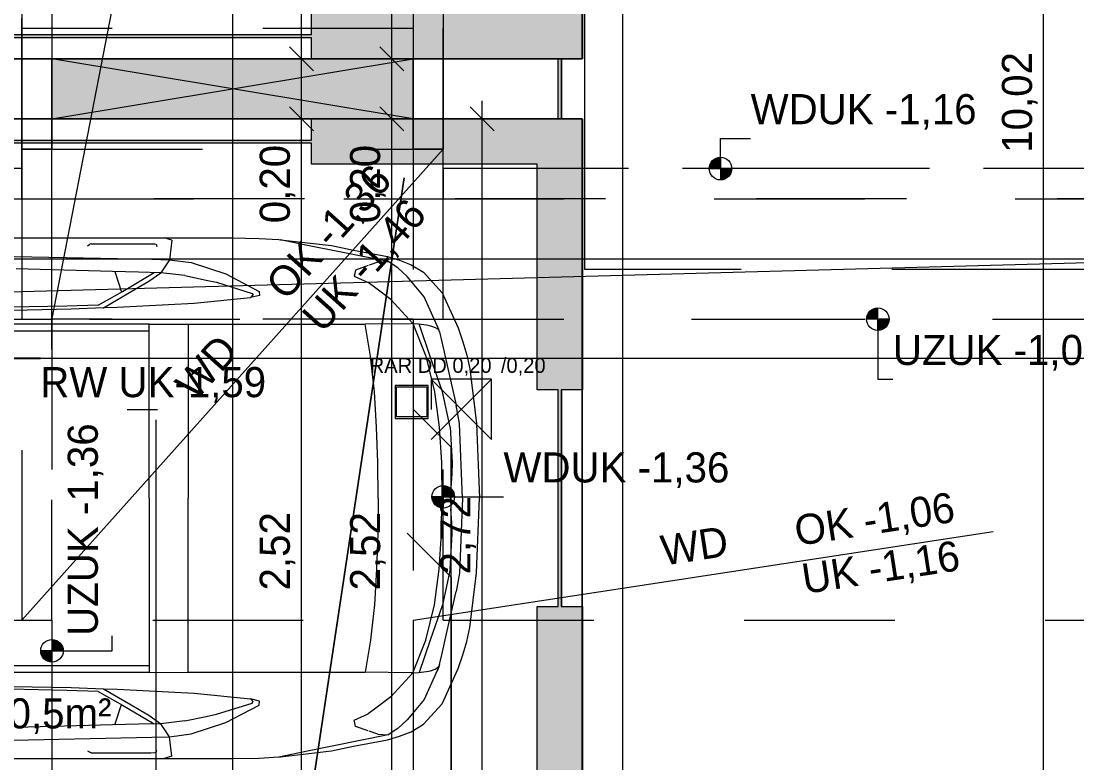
# Model space of a CAD drawing. Header units: metres. Extents: x -14 to 130, y -38 to 4.
# Drawn here: x 4.003 to 7.51, y -16.344 to -13.88 of the extents above; entities that cross this region are included whole.
import ezdxf

# ---------------------------------------------------------------- set-up
doc = ezdxf.new("R2010")
doc.units = ezdxf.units.M
doc.header["$MEASUREMENT"] = 0
for name, pattern in [('Baufluchtlinie', [0.013, 0.008, -0.005]), ('Kanal', [0.005, 0.003, -0.001, 0, -0.001]), ('Schnittlinie', [0.006, 0.003, -0.0015, 0, -0.0015]), ('Strichliert_1_-1', [2, 1, -1]), ('Strichlinie eng', [0.002, 0.0015, -0.0005]), ('Untersicht', [0.001, 0.0005, -0.0005])]:
    doc.linetypes.add(name, pattern=pattern)
for name, color, linetype in [('-1._KG PP_3_150 Stütze', 7, 'Continuous'), ('-1._KG PP_3_210 Decke', 7, 'Continuous'), ('-1._KG PP_3_220 Bodenaufbau', 7, 'Continuous'), ('-1._KG PP_3_250 Träger Unterzug', 7, 'Continuous'), ('-1._KG PP_3_270 Deckendurchbruchsymbol', 7, 'Continuous'), ('-1._KG PP_3_570 Beschriftung 3D', 7, 'Continuous'), ('-1._KG PP_3_810 Raum', 7, 'Continuous'), ('-1._KG PP_3_815 Raumbegrenzung', 7, 'Continuous'), ('-1._KG PP_3_851 Marker Schnitt', 7, 'Continuous'), ('-1._KG PP_3_870 Dokumentation allgemein', 7, 'Continuous'), ('-1._KG PP_3_950 Polierplan Bemaßung', 7, 'Continuous'), ('-1._KG PP_3_958 Detail Beschriftung', 7, 'Continuous'), ('-1._KG PP_3_Bemaßen_Sperrmaß 2D', 7, 'Continuous'), ('-1._KG PP_3_Gas_Gasleitung', 7, 'Continuous'), ('-1._KG PP_3_Kataster Grenzpunkte_Grenzpunkt (GP) Hausecke_Kennzeichen', 7, 'Continuous'), ('-1._KG PP_3_Kataster Grenzpunkte_Grenzpunkt (GP) Zeichen im Fels_Kennzeichen', 7, 'Continuous'), ('-1._KG PP_3_Kataster Grundstücke_Grundstück', 7, 'Continuous'), ('-1._KG PP_3_Neubau_840 Baulinien', 7, 'Continuous')]:
    doc.layers.add(name, color=color, linetype=linetype)
doc.styles.add('ERSTELLTER_STIL_5', font='')
doc.styles.get('ERSTELLTER_STIL_5').set_extended_font_data('Eurostile')
doc.linetypes.add('GAS', pattern='A,0,[1,415_260415_PP_VA_1_2 -1 KG1.Shx,S=0.186508,R=0,X=0,Y=0],-26.5,0', length=26.5)

msp = doc.modelspace()

# ---------------------------------------------------------------- hatches: boundary and pattern name
at = {"layer": '-1._KG PP_3_150 Stütze', "linetype": 'Continuous', "lineweight": 13, "true_color": 0x3f7f02}
msp.add_hatch(color=76, dxfattribs=at).paths.add_polyline_path([(4.105, -14.205), (5.305, -14.205), (5.305, -14.005), (4.105, -14.005)])
at = {"layer": '-1._KG PP_3_570 Beschriftung 3D', "linetype": 'Continuous', "lineweight": 0, "true_color": 0x191100}
h = msp.add_hatch(color=28, dxfattribs=at)
h.paths.add_polyline_path([(0.8669, -11.48), (0.8449, -11.48), (0.8449, -11.49), (0.8669, -11.49), (0.8669, -11.935), (1.0169, -11.935), (1.0169, -11.56), (1.7669, -11.56), (1.7669, -11.49), (4.9669, -11.49), (4.9669, -11.56), (5.7169, -11.56), (5.7169, -11.935), (5.7869, -11.935), (5.7869, -13.105), (5.7169, -13.105), (5.7169, -13.855), (4.9669, -13.855), (4.9669, -13.925), (1.7669, -13.925), (1.7669, -13.855), (1.0169, -13.855), (1.0169, -13.105), (0.8669, -13.105), (0.8669, -14.005), (1.7669, -14.005), (1.7669, -13.935), (4.9669, -13.935), (4.9669, -14.005), (5.7869, -14.005), (5.7869, -14.205), (4.9669, -14.205), (4.9669, -14.275), (1.7669, -14.275), (1.7669, -14.205), (0.8669, -14.205), (0.8669, -15.105), (1.0169, -15.105), (1.0169, -14.355), (1.7669, -14.355), (1.7669, -14.285), (4.9669, -14.285), (4.9669, -14.355), (5.7169, -14.355), (5.7169, -15.105), (5.7869, -15.105), (5.7869, -15.825), (5.7169, -15.825), (5.7169, -16.575), (4.9669, -16.575), (4.9669, -16.645), (1.7669, -16.645), (1.7669, -16.575), (1.0169, -16.575), (1.0169, -15.825), (0.8669, -15.825), (0.8669, -16.725), (1.7669, -16.725), (1.7669, -16.655), (4.9669, -16.655), (4.9669, -16.725), (5.7869, -16.725), (5.7869, -16.925), (4.9669, -16.925), (4.9669, -16.995), (1.7669, -16.995), (1.7669, -16.925), (0.8669, -16.925), (0.8669, -17.825), (1.0169, -17.825), (1.0169, -17.075), (1.7669, -17.075), (1.7669, -17.005), (4.9669, -17.005), (4.9669, -17.075), (5.7169, -17.075), (5.7169, -17.825), (5.7869, -17.825), (5.7869, -18.995), (5.7169, -18.995), (5.7169, -19.37), (4.9669, -19.37), (4.9669, -19.44), (1.7669, -19.44), (1.7669, -19.37), (1.0169, -19.37), (1.0169, -18.995), (0.8669, -18.995), (0.8669, -19.895), (1.0169, -19.895), (1.0169, -19.52), (1.7669, -19.52), (1.7669, -19.45), (4.9669, -19.45), (4.9669, -19.52), (5.7169, -19.52), (5.7169, -19.895), (5.7869, -19.895), (5.7869, -21.065), (5.7169, -21.065), (5.7169, -21.815), (4.9669, -21.815), (4.9669, -21.885), (1.7669, -21.885), (1.7669, -21.815), (1.0169, -21.815), (1.0169, -21.065), (0.8669, -21.065), (0.8669, -21.965), (1.7669, -21.965), (1.7669, -21.895), (4.9669, -21.895), (4.9669, -21.965), (5.7869, -21.965), (5.7869, -22.165), (4.9669, -22.165), (4.9669, -22.235), (1.7669, -22.235), (1.7669, -22.165), (0.8669, -22.165), (0.8669, -23.065), (1.0169, -23.065), (1.0169, -22.315), (1.7669, -22.315), (1.7669, -22.245), (4.9669, -22.245), (4.9669, -22.315), (5.7169, -22.315), (5.7169, -23.065), (5.7869, -23.065), (5.7869, -24.235), (5.7169, -24.235), (5.7169, -24.61), (4.9669, -24.61), (4.9669, -24.68), (1.7669, -24.68), (1.7669, -24.61), (1.0169, -24.61), (1.0169, -24.235), (0.8669, -24.235), (0.8669, -25.135), (1.0169, -25.135), (1.0169, -24.76), (1.7669, -24.76), (1.7669, -24.69), (4.9669, -24.69), (4.9669, -24.76), (5.7169, -24.76), (5.7169, -25.135), (5.7869, -25.135), (5.7869, -26.305), (5.7169, -26.305), (5.7169, -27.055), (4.9669, -27.055), (4.9669, -27.125), (1.7669, -27.125), (1.7669, -27.055), (1.0169, -27.055), (1.0169, -26.305), (0.8669, -26.305), (0.8669, -27.205), (1.7669, -27.205), (1.7669, -27.135), (4.9669, -27.135), (4.9669, -27.205), (5.8569, -27.205), (5.8569, -27.2189), (4.976, -27.345), (4.9859, -27.4143), (1.8181, -27.8674), (1.8082, -27.7981), (0.9173, -27.9256), (1.0447, -28.8165), (1.1932, -28.7953), (1.087, -28.0528), (1.8294, -27.9466), (1.8195, -27.8773), (4.9873, -27.4242), (4.9972, -27.4935), (5.7396, -27.3872), (5.8458, -28.1297), (5.9151, -28.1198), (6.0171, -28.8325), (5.9478, -28.8424), (6.054, -29.5849), (5.3116, -29.6911), (5.3215, -29.7604), (2.1537, -30.2135), (2.1438, -30.1442), (1.4014, -30.2504), (1.2952, -29.508), (1.1467, -29.5292), (1.2741, -30.4202), (0.9173, -30.4715), (1.0447, -31.3624), (1.1932, -31.3412), (1.087, -30.5987), (1.8294, -30.4925), (1.8195, -30.4232), (4.9873, -29.9701), (4.9972, -30.0394), (5.7396, -29.9332), (5.8458, -30.6756), (5.9151, -30.6657), (6.0171, -31.3784), (5.9478, -31.3883), (6.054, -32.1308), (5.3116, -32.237), (5.3215, -32.3063), (2.1537, -32.7594), (2.1438, -32.6901), (1.4014, -32.7963), (1.2952, -32.0539), (1.1467, -32.0751), (1.2741, -32.9661), (2.1651, -32.8386), (2.1551, -32.7693), (5.3229, -32.3162), (5.3328, -32.3855), (13.0079, -31.2875), (13.0178, -31.3553), (13.9084, -31.2254), (13.8997, -31.166), (17.0675, -30.7129), (17.0749, -30.7638), (17.9655, -30.634), (17.8356, -29.7434), (17.7645, -29.7538), (17.6625, -29.0411), (17.7318, -29.031), (17.602, -28.1404), (16.7114, -28.2702), (16.7227, -28.3479), (13.555, -28.8011), (13.5557, -28.806), (13.5448, -28.7318), (12.6543, -28.8616), (12.7841, -29.7522), (12.8533, -29.7421), (12.9553, -30.4549), (12.8879, -30.4647), (13.0065, -31.2777), (6.2223, -32.2481), (6.0963, -31.3671), (6.027, -31.377), (5.925, -30.6643), (5.9943, -30.6544), (5.8668, -29.7632), (6.2237, -29.7121), (6.0963, -28.8212), (6.027, -28.8311), (5.925, -28.1184), (5.9943, -28.1084), (5.8669, -27.2175), (5.8669, -26.305), (5.7969, -26.305), (5.7969, -25.135), (5.8669, -25.135), (5.8669, -24.235), (5.7969, -24.235), (5.7969, -23.065), (5.8669, -23.065), (5.8669, -22.165), (5.7969, -22.165), (5.7969, -21.965), (5.8669, -21.965), (5.8669, -21.065), (5.7969, -21.065), (5.7969, -19.895), (5.8669, -19.895), (5.8669, -18.995), (5.7969, -18.995), (5.7969, -17.825), (5.8669, -17.825), (5.8669, -16.925), (5.7969, -16.925), (5.7969, -16.725), (5.8669, -16.725), (5.8669, -15.825), (5.7969, -15.825), (5.7969, -15.105), (5.8669, -15.105), (5.8669, -14.205), (5.7969, -14.205), (5.7969, -14.005), (5.8669, -14.005), (5.8669, -13.105), (5.7969, -13.105), (5.7969, -11.935), (5.8669, -11.935), (5.8669, -11.035), (5.7969, -11.035), (5.7969, -9.865), (5.8669, -9.865), (5.8669, -8.965), (4.9669, -8.965), (4.9669, -9.035), (1.7669, -9.035), (1.7669, -8.965), (0.8669, -8.965), (0.8669, -9.865), (1.0169, -9.865), (1.0169, -9.115), (1.7669, -9.115), (1.7669, -9.045), (4.9669, -9.045), (4.9669, -9.115), (5.7169, -9.115), (5.7169, -9.865), (5.7869, -9.865), (5.7869, -11.035), (5.7169, -11.035), (5.7169, -11.41), (4.9669, -11.41), (4.9669, -11.48), (1.7669, -11.48), (1.7669, -11.41), (1.0169, -11.41), (1.0169, -11.035), (0.8669, -11.035)])
h.paths.add_polyline_path([(12.9325, -29.7306), (12.8243, -28.9884), (13.5665, -28.8802), (13.5564, -28.811), (16.7241, -28.3578), (16.7228, -28.3486), (16.733, -28.4186), (17.4752, -28.3104), (17.5834, -29.0526), (17.6526, -29.0425), (17.7546, -29.7552), (17.6872, -29.7651), (17.7954, -30.5072), (17.0532, -30.6154), (17.066, -30.703), (13.8983, -31.1561), (13.8867, -31.077), (13.1446, -31.1852), (13.0364, -30.443), (12.9652, -30.4534), (12.8632, -29.7407)], flags=0)
at = {"layer": '-1._KG PP_3_Kataster Grenzpunkte_Grenzpunkt (GP) Hausecke_Kennzeichen', "linetype": 'Continuous', "lineweight": 13, "true_color": 0xff6400}
for points in [[(6.3262, -14.37), (6.3262, -14.3325), (6.3119, -14.3354), (6.2997, -14.3435), (6.2916, -14.3556), (6.2887, -14.37)], [(6.3262, -14.37), (6.3262, -14.4075), (6.3406, -14.4046), (6.3528, -14.3965), (6.3609, -14.3844), (6.3637, -14.37)], [(5.405, -15.4602), (5.4425, -15.4602), (5.4397, -15.4459), (5.4315, -15.4337), (5.4194, -15.4256), (5.405, -15.4227)], [(5.405, -15.4602), (5.3675, -15.4602), (5.3704, -15.4746), (5.3785, -15.4868), (5.3907, -15.4949), (5.405, -15.4977)]]:
    msp.add_hatch(color=30, dxfattribs=at).paths.add_polyline_path(points)
at = {"layer": '-1._KG PP_3_Kataster Grenzpunkte_Grenzpunkt (GP) Hausecke_Kennzeichen', "linetype": 'Continuous', "lineweight": 0, "true_color": 0x000000}
for points in [[(6.8487, -14.87), (6.8487, -14.8325), (6.8343, -14.8354), (6.8221, -14.8435), (6.814, -14.8556), (6.8112, -14.87)], [(6.8487, -14.87), (6.8487, -14.9075), (6.863, -14.9046), (6.8752, -14.8965), (6.8833, -14.8844), (6.8862, -14.87)], [(4.105, -15.9722), (4.1425, -15.9722), (4.1397, -15.9578), (4.1315, -15.9457), (4.1194, -15.9376), (4.105, -15.9347)], [(4.105, -15.9722), (4.0675, -15.9722), (4.0704, -15.9866), (4.0785, -15.9987), (4.0907, -16.0068), (4.105, -16.0097)]]:
    msp.add_hatch(color=18, dxfattribs=at).paths.add_polyline_path(points)

# ---------------------------------------------------------------- linework, layer by layer
at = {"layer": '-1._KG PP_3_150 Stütze', "color": 7, "linetype": 'Continuous', "lineweight": 13, "ltscale": 1000}
for p, q in [((4.105, -14.205), (5.305, -14.005)), ((5.305, -14.205), (4.105, -14.005))]:
    msp.add_line(p, q, dxfattribs=at)
at = {"layer": '-1._KG PP_3_150 Stütze', "color": 7, "linetype": 'Continuous', "lineweight": 18, "ltscale": 1000, "flags": 128}
msp.add_lwpolyline([(4.105, -14.205), (5.305, -14.205), (5.305, -14.005), (4.105, -14.005)], close=True, dxfattribs=at)
at = {"layer": '-1._KG PP_3_210 Decke', "color": 7, "linetype": 'Untersicht', "lineweight": 13, "ltscale": 1000, "true_color": 0xf4f4f4, "flags": 128}
msp.add_lwpolyline([(0.1444, -3.915), (0.1845, -14.87), (15.32, -14.87), (15.32, -6.225), (10.905, -6.225), (10.905, -6.065), (8.925, -6.065), (8.925, -4.045), (8.745, -4.045), (8.745, -3.915), (5.625, -3.915), (0.8144, -3.915)], close=True, dxfattribs=at)
at = {"layer": '-1._KG PP_3_210 Decke', "color": 8, "linetype": 'Untersicht', "lineweight": 13, "ltscale": 1000, "flags": 128}
msp.add_lwpolyline([(0.1831, -14.47), (0.185, -14.9998), (0.185, -21.895), (3.305, -21.895), (3.305, -22.165), (4.905, -22.165), (4.905, -24.32), (7.875, -24.32), (7.875, -23.85), (9.87, -23.85), (9.87, -24.32), (13.0067, -24.32), (12.9484, -23.92), (12.865, -23.92), (12.865, -21.895), (18.7604, -21.895), (18.7621, -21.495), (18.7694, -20.4274), (14.6603, -20.4274), (15.32, -17.3819), (15.32, -14.87), (15.32, -14.47)], close=True, dxfattribs=at)
at = {"layer": '-1._KG PP_3_220 Bodenaufbau', "color": 7, "linetype": 'Continuous', "lineweight": 13, "ltscale": 1000, "flags": 128}
for points in [[(5.305, -14.005), (4.105, -14.005)], [(4.105, -14.005), (4.105, -14.205)], [(4.1061, -14.205), (4.1061, -14.005)], [(5.305, -14.205), (5.305, -14.005)], [(4.105, -14.205), (5.305, -14.205)]]:
    msp.add_lwpolyline(points, dxfattribs=at)
at = {"layer": '-1._KG PP_3_250 Träger Unterzug', "color": 76, "linetype": 'GAS', "lineweight": 13, "ltscale": 1000, "true_color": 0x3f7f02}
for p, q in [((4.705, -8.705), (4.705, -14.87)), ((4.705, -14.005), (4.705, -22.165)), ((0.6538, -14.67), (15.32, -14.67))]:
    msp.add_line(p, q, dxfattribs=at)
at = {"layer": '-1._KG PP_3_250 Träger Unterzug', "color": 76, "linetype": 'Untersicht', "lineweight": 13, "ltscale": 1000, "true_color": 0x3f7f02, "flags": 128}
for points in [[(4.105, -8.705), (4.105, -14.47)], [(5.305, -8.705), (5.305, -14.47)], [(0.6538, -14.47), (4.105, -14.47)], [(5.305, -14.47), (15.32, -14.47)], [(0.6538, -14.87), (4.105, -14.87)], [(5.305, -14.87), (4.105, -14.87)], [(4.105, -14.87), (4.105, -21.495)], [(5.305, -14.87), (15.32, -14.87)], [(5.305, -14.87), (5.305, -21.495)]]:
    msp.add_lwpolyline(points, dxfattribs=at)
at = {"layer": '-1._KG PP_3_270 Deckendurchbruchsymbol', "color": 7, "linetype": 'Untersicht', "lineweight": 13, "ltscale": 1000}
for p, q in [((5.365, -15.27), (5.565, -15.07)), ((5.365, -15.07), (5.565, -15.27))]:
    msp.add_line(p, q, dxfattribs=at)
at = {"layer": '-1._KG PP_3_270 Deckendurchbruchsymbol', "color": 7, "linetype": 'Untersicht', "lineweight": 13, "ltscale": 1000, "flags": 128}
msp.add_lwpolyline([(5.565, -15.27), (5.565, -15.07), (5.365, -15.07), (5.365, -15.27)], close=True, dxfattribs=at)
at = {"layer": '-1._KG PP_3_570 Beschriftung 3D', "color": 150, "linetype": 'Continuous', "lineweight": 13, "ltscale": 1000, "true_color": 0x0f7ffe}
for p, q in [((3.4379, -14.6001), (4.4779, -14.6)), ((4.223, -14.6264), (4.2308, -14.621)), ((4.2354, -14.6196), (4.2308, -14.621)), ((4.2354, -14.6196), (4.4333, -14.6196)), ((4.4333, -14.6196), (4.4464, -14.6204)), ((4.4464, -14.6204), (4.4515, -14.6215)), ((4.4515, -14.6215), (4.4534, -14.6284)), ((4.5032, -14.608), (4.4779, -14.6)), ((4.4779, -14.6), (4.7023, -14.6)), ((4.5032, -14.608), (4.4954, -14.6725)), ((4.7023, -14.6), (4.793, -14.6019)), ((4.793, -14.6019), (4.8588, -14.6057)), ((4.8588, -14.6057), (4.8642, -14.6061)), ((4.9427, -14.6227), (4.8642, -14.6061)), ((4.8642, -14.6061), (5.0341, -14.6255)), ((5.2218, -14.6785), (4.9427, -14.6227)), ((5.0341, -14.6255), (5.1073, -14.641)), ((3.4517, -14.6508), (4.4369, -14.6707)), ((5.1073, -14.641), (5.2196, -14.6625)), ((4.4369, -14.6707), (4.4954, -14.6725)), ((4.4954, -14.6725), (4.4667, -14.7159)), ((4.4954, -14.6725), (4.5672, -14.6821)), ((4.5672, -14.6821), (4.6828, -14.7197)), ((5.1553, -14.6923), (5.1135, -14.7071)), ((5.1881, -14.6808), (5.1584, -14.6912)), ((5.1881, -14.6808), (5.2218, -14.6785)), ((5.2196, -14.6625), (5.2597, -14.6745)), ((5.2535, -14.6998), (5.2218, -14.6785)), ((5.2597, -14.6745), (5.2986, -14.6892)), ((5.2986, -14.6892), (5.3391, -14.7145)), ((4.3063, -14.7117), (3.9863, -14.7032)), ((4.3923, -14.7139), (4.3063, -14.7117)), ((4.3137, -14.7119), (4.3355, -14.7802)), ((4.3393, -14.7781), (4.4441, -14.7153)), ((4.4667, -14.7159), (4.3923, -14.7139)), ((4.4273, -14.7441), (4.4667, -14.7159)), ((4.5465, -14.725), (4.4667, -14.7159)), ((4.5465, -14.725), (4.6172, -14.7402)), ((4.5465, -14.725), (4.5465, -14.725)), ((4.6828, -14.7197), (4.7931, -14.7781)), ((5.111, -14.719), (5.1092, -14.7274)), ((5.1092, -14.7274), (5.1096, -14.7276)), ((5.1093, -14.7274), (5.1093, -14.7275)), ((5.1093, -14.7275), (5.1557, -14.7483)), ((5.1093, -14.7275), (5.1093, -14.7275)), ((5.1113, -14.7177), (5.111, -14.719)), ((5.1135, -14.7071), (5.1113, -14.7177)), ((5.1135, -14.7071), (5.1126, -14.7116)), ((5.1187, -14.7053), (5.1135, -14.7071)), ((5.2848, -14.7283), (5.2535, -14.6998)), ((5.3028, -14.7498), (5.2848, -14.7282)), ((5.3391, -14.7145), (5.4009, -14.7824)), ((4.3681, -14.7786), (4.4273, -14.7441)), ((4.6172, -14.7402), (4.6172, -14.7402)), ((4.6172, -14.7402), (4.6521, -14.7476)), ((4.6521, -14.7476), (4.7703, -14.7845)), ((5.1808, -14.7675), (5.1557, -14.7483)), ((5.3413, -14.7959), (5.3028, -14.7498)), ((4.2585, -14.8235), (4.3237, -14.7869)), ((4.2757, -14.832), (4.3681, -14.7786)), ((4.3237, -14.7869), (4.3393, -14.7781)), ((4.5769, -14.8173), (4.7645, -14.7981)), ((4.7948, -14.7913), (4.7645, -14.7981)), ((4.7645, -14.7981), (4.7679, -14.795)), ((4.7736, -14.79), (4.7679, -14.795)), ((4.7703, -14.7845), (4.7736, -14.79)), ((4.7931, -14.7781), (4.7948, -14.7913)), ((5.2306, -14.8053), (5.1808, -14.7675)), ((5.3906, -14.905), (5.3413, -14.7959)), ((5.4009, -14.7824), (5.4542, -14.8991)), ((4.1548, -14.8268), (3.9665, -14.8308)), ((3.9741, -14.8399), (4.1688, -14.8357)), ((4.2585, -14.8235), (4.1548, -14.8268)), ((4.1688, -14.8357), (4.2759, -14.8318)), ((4.2755, -14.832), (4.2757, -14.832)), ((4.2759, -14.8318), (4.3215, -14.8302)), ((4.3215, -14.8302), (4.5769, -14.8173)), ((4.3215, -14.8302), (4.3215, -14.8302)), ((5.3039, -14.885), (5.2306, -14.8053)), ((4.1688, -14.8864), (3.3666, -14.8864)), ((4.4276, -14.8866), (4.1688, -14.8864)), ((4.4276, -14.8866), (4.4276, -14.8864)), ((4.4276, -14.9714), (4.4276, -14.8866)), ((4.4276, -14.8866), (4.5579, -14.8867)), ((4.4276, -14.9089), (4.4276, -14.8973)), ((4.5579, -14.8867), (5.146, -14.8867)), ((4.5579, -14.8867), (4.5579, -14.9714)), ((5.2983, -14.8854), (5.146, -14.8867)), ((5.1631, -14.9936), (5.146, -14.8867)), ((5.3039, -14.885), (5.2983, -14.8854)), ((5.2983, -14.8854), (5.2983, -14.8854)), ((5.3039, -14.885), (5.3222, -14.8857)), ((5.3039, -14.885), (5.3472, -14.9936)), ((5.3222, -14.8857), (5.3491, -14.8889)), ((5.3615, -14.9937), (5.3244, -14.8859)), ((5.3491, -14.8889), (5.363, -14.892)), ((5.363, -14.892), (5.3779, -14.8976)), ((5.3779, -14.8976), (5.3855, -14.9026)), ((5.3906, -14.905), (5.3842, -14.8909)), ((5.3855, -14.9026), (5.3914, -14.9077)), ((5.3928, -14.9123), (5.3906, -14.905)), ((5.4542, -14.8991), (5.4705, -14.9451)), ((3.3666, -14.9089), (4.4276, -14.9089)), ((5.3928, -14.9124), (5.3928, -14.9123)), ((5.3928, -14.9124), (5.4004, -14.945)), ((4.4276, -15.2321), (4.4276, -14.9714)), ((4.5579, -14.9714), (4.5579, -15.2321)), ((5.4004, -14.945), (5.4179, -15.0241)), ((5.4705, -14.9451), (5.4832, -14.9893)), ((5.1696, -15.0532), (5.1631, -14.9936)), ((5.3472, -14.9936), (5.3759, -15.1113)), ((5.4022, -15.1113), (5.3615, -14.9937)), ((5.4832, -14.9893), (5.493, -15.0356)), ((5.4179, -15.0241), (5.4474, -15.1555)), ((5.493, -15.0356), (5.5158, -15.2167)), ((5.176, -15.1113), (5.1696, -15.0532)), ((5.1834, -15.2291), (5.176, -15.1113)), ((5.176, -15.1113), (5.176, -15.1113)), ((5.3759, -15.1113), (5.3914, -15.2291)), ((5.4278, -15.2291), (5.4022, -15.1113)), ((5.4584, -15.2166), (5.4474, -15.1555)), ((5.4686, -15.465), (5.4584, -15.2166)), ((5.5158, -15.2167), (5.5255, -15.465)), ((4.4276, -15.465), (4.4276, -15.2321)), ((4.5579, -15.2321), (4.5579, -15.465)), ((5.1872, -15.3468), (5.1834, -15.2291)), ((5.1834, -15.2291), (5.1834, -15.2291)), ((5.3914, -15.2291), (5.3986, -15.3468)), ((5.4278, -15.229), (5.4349, -15.3468)), ((5.189, -15.465), (5.1872, -15.3468)), ((5.1872, -15.3468), (5.1872, -15.3468)), ((5.3986, -15.3468), (5.4004, -15.465)), ((5.4349, -15.3468), (5.4333, -15.3834)), ((5.4333, -15.3834), (5.4296, -15.4295)), ((5.4293, -15.465), (5.4296, -15.4295)), ((5.4296, -15.4295), (5.4296, -15.4295)), ((4.4276, -15.465), (4.4276, -15.6979)), ((4.5579, -15.6979), (4.5579, -15.465)), ((5.189, -15.465), (5.1872, -15.5832)), ((5.3986, -15.5832), (5.4004, -15.465)), ((5.4293, -15.465), (5.4296, -15.5005)), ((5.4686, -15.465), (5.4584, -15.7134)), ((5.5158, -15.7133), (5.5255, -15.465)), ((5.4333, -15.5466), (5.4296, -15.5005)), ((5.4296, -15.5005), (5.4296, -15.5005)), ((5.4349, -15.5832), (5.4333, -15.5466)), ((5.1872, -15.5832), (5.1834, -15.7009)), ((5.1872, -15.5832), (5.1872, -15.5832)), ((5.3914, -15.7009), (5.3986, -15.5832)), ((5.4278, -15.701), (5.4349, -15.5832)), ((4.4276, -15.6979), (4.4276, -15.9586)), ((4.5579, -15.9586), (4.5579, -15.6979)), ((5.1834, -15.7009), (5.176, -15.8187)), ((5.1834, -15.7009), (5.1834, -15.7009)), ((5.3759, -15.8187), (5.3914, -15.7009)), ((5.4278, -15.7009), (5.4022, -15.8187)), ((5.4584, -15.7134), (5.4474, -15.7745)), ((5.493, -15.8944), (5.5158, -15.7133)), ((5.4179, -15.9059), (5.4474, -15.7745)), ((5.176, -15.8187), (5.1696, -15.8768)), ((5.176, -15.8187), (5.176, -15.8187)), ((5.3472, -15.9364), (5.3759, -15.8187)), ((5.4022, -15.8187), (5.3615, -15.9363)), ((5.1696, -15.8768), (5.1631, -15.9364)), ((5.4004, -15.985), (5.4179, -15.9059)), ((5.4832, -15.9407), (5.493, -15.8944)), ((4.4276, -15.9586), (4.4276, -16.0434)), ((4.5579, -16.0433), (4.5579, -15.9586)), ((5.1631, -15.9364), (5.146, -16.0433)), ((5.3039, -16.045), (5.3472, -15.9364)), ((5.3615, -15.9363), (5.3244, -16.0441)), ((5.4705, -15.9849), (5.4832, -15.9407)), ((5.3928, -16.0176), (5.4004, -15.985)), ((5.4542, -16.0309), (5.4705, -15.9849)), ((3.3666, -16.0211), (4.4276, -16.0211)), ((4.4276, -16.0211), (4.4276, -16.0327)), ((5.3906, -16.025), (5.3413, -16.1341)), ((5.3779, -16.0324), (5.3855, -16.0274)), ((5.3906, -16.025), (5.3842, -16.039)), ((5.3855, -16.0274), (5.3914, -16.0223)), ((5.3928, -16.0177), (5.3906, -16.025)), ((5.3928, -16.0176), (5.3928, -16.0177)), ((4.1688, -16.0436), (3.3666, -16.0436)), ((4.4276, -16.0434), (4.1688, -16.0436)), ((4.4276, -16.0434), (4.5579, -16.0433)), ((4.4276, -16.0434), (4.4276, -16.0436)), ((4.5579, -16.0433), (5.146, -16.0433)), ((5.2983, -16.0446), (5.146, -16.0433)), ((5.3039, -16.045), (5.2306, -16.1247)), ((5.3039, -16.045), (5.2983, -16.0446)), ((5.2983, -16.0446), (5.2983, -16.0446)), ((5.3039, -16.045), (5.3222, -16.0443)), ((5.3222, -16.0443), (5.3491, -16.0411)), ((5.3491, -16.0411), (5.363, -16.038)), ((5.363, -16.038), (5.3779, -16.0324)), ((5.4009, -16.1476), (5.4542, -16.0309)), ((4.1548, -16.1032), (3.9665, -16.0992)), ((3.9741, -16.0901), (4.1688, -16.0943)), ((4.1688, -16.0943), (4.2759, -16.0982)), ((4.2755, -16.098), (4.2757, -16.098)), ((4.2757, -16.098), (4.3681, -16.1514)), ((4.2759, -16.0982), (4.3215, -16.0998)), ((4.2585, -16.1065), (4.1548, -16.1032)), ((4.2585, -16.1065), (4.3237, -16.1431)), ((4.3215, -16.0998), (4.3215, -16.0998)), ((4.3215, -16.0998), (4.5769, -16.1127)), ((4.5769, -16.1127), (4.7645, -16.1319)), ((4.7645, -16.1319), (4.7679, -16.135)), ((4.7948, -16.1387), (4.7645, -16.1319)), ((5.2306, -16.1247), (5.1808, -16.1625)), ((5.3413, -16.1341), (5.3028, -16.1802)), ((4.3137, -16.2181), (4.3355, -16.1498)), ((4.3237, -16.1431), (4.3393, -16.1519)), ((4.3393, -16.1519), (4.4441, -16.2147)), ((4.3681, -16.1514), (4.4273, -16.1859)), ((4.6521, -16.1824), (4.7703, -16.1455)), ((4.6828, -16.2103), (4.7931, -16.1519)), ((4.7736, -16.14), (4.7679, -16.135)), ((4.7703, -16.1455), (4.7736, -16.14)), ((4.7931, -16.1519), (4.7948, -16.1387)), ((5.1808, -16.1625), (5.1557, -16.1817)), ((5.3391, -16.2155), (5.4009, -16.1476)), ((4.4273, -16.1859), (4.4667, -16.2141)), ((4.5465, -16.205), (4.6172, -16.1898)), ((4.6172, -16.1898), (4.6521, -16.1824)), ((4.6172, -16.1898), (4.6172, -16.1898)), ((5.1092, -16.2026), (5.1096, -16.2024)), ((5.111, -16.211), (5.1092, -16.2026)), ((5.1093, -16.2025), (5.1557, -16.1817)), ((5.1093, -16.2026), (5.1093, -16.2025)), ((5.1093, -16.2025), (5.1093, -16.2025)), ((5.2848, -16.2017), (5.2535, -16.2302)), ((5.3028, -16.1802), (5.2848, -16.2017)), ((4.3063, -16.2183), (3.9863, -16.2268)), ((4.3923, -16.2161), (4.3063, -16.2183)), ((4.4667, -16.2141), (4.3923, -16.2161)), ((4.5465, -16.205), (4.4667, -16.2141)), ((4.4954, -16.2575), (4.4667, -16.2141)), ((4.5465, -16.205), (4.5465, -16.205)), ((4.5672, -16.2479), (4.6828, -16.2103)), ((5.1113, -16.2123), (5.111, -16.211)), ((5.1135, -16.2229), (5.1113, -16.2123)), ((5.1135, -16.2229), (5.1126, -16.2184)), ((5.1553, -16.2377), (5.1135, -16.2229)), ((5.1187, -16.2247), (5.1135, -16.2229)), ((5.1881, -16.2492), (5.1584, -16.2388)), ((5.2535, -16.2302), (5.2218, -16.2515)), ((5.2986, -16.2408), (5.3391, -16.2155)), ((3.4517, -16.2792), (4.4369, -16.2593)), ((4.4369, -16.2593), (4.4954, -16.2575)), ((4.4954, -16.2575), (4.5672, -16.2479)), ((4.5032, -16.322), (4.4954, -16.2575)), ((5.2218, -16.2515), (4.9427, -16.3073)), ((5.1073, -16.289), (5.2196, -16.2675)), ((5.1881, -16.2492), (5.2218, -16.2515)), ((5.2196, -16.2675), (5.2597, -16.2555)), ((5.2597, -16.2555), (5.2986, -16.2408)), ((4.223, -16.3036), (4.2308, -16.309)), ((4.2354, -16.3104), (4.2308, -16.309)), ((4.4333, -16.3104), (4.4464, -16.3096)), ((4.4464, -16.3096), (4.4515, -16.3085)), ((4.4515, -16.3085), (4.4534, -16.3016)), ((4.8642, -16.3239), (5.0341, -16.3045)), ((4.9427, -16.3073), (4.8642, -16.3239)), ((5.0341, -16.3045), (5.1073, -16.289)), ((3.4379, -16.3299), (4.4779, -16.33)), ((4.2354, -16.3104), (4.4333, -16.3104)), ((4.5032, -16.322), (4.4779, -16.33)), ((4.4779, -16.33), (4.7023, -16.33)), ((4.7023, -16.33), (4.793, -16.3281)), ((4.793, -16.3281), (4.8588, -16.3243)), ((4.8588, -16.3243), (4.8642, -16.3239))]:
    msp.add_line(p, q, dxfattribs=at)
at = {"layer": '-1._KG PP_3_570 Beschriftung 3D', "color": 40, "linetype": 'Continuous', "lineweight": 0, "ltscale": 1000, "true_color": 0xffb300, "flags": 128}
for points in [[(5.8669, -13.105), (5.8669, -14.005)], [(5.8673, -13.105), (5.8673, -14.005)], [(4.9669, -13.925), (4.9669, -13.855)], [(1.7669, -13.925), (4.9669, -13.925)], [(4.9669, -13.935), (1.7669, -13.935)], [(4.9669, -14.005), (4.9669, -13.935)], [(5.7869, -14.005), (4.9669, -14.005)], [(5.7869, -14.205), (5.7869, -14.005)], [(5.7969, -14.005), (5.7969, -14.205)], [(5.8669, -14.005), (5.7969, -14.005)], [(5.7973, -14.005), (5.7973, -14.205)], [(4.9669, -14.205), (5.7869, -14.205)], [(4.9669, -14.275), (4.9669, -14.205)], [(5.7969, -14.205), (5.8669, -14.205)], [(5.8669, -14.205), (5.8669, -15.105)], [(5.8673, -14.205), (5.8673, -15.105)], [(1.7669, -14.275), (4.9669, -14.275)], [(4.9669, -14.285), (1.7669, -14.285)], [(4.9669, -14.355), (4.9669, -14.285)], [(5.7169, -14.355), (4.9669, -14.355)], [(5.7169, -15.105), (5.7169, -14.355)], [(5.7869, -15.105), (5.7169, -15.105)], [(5.7869, -15.825), (5.7869, -15.105)], [(5.7969, -15.105), (5.7969, -15.825)], [(5.8669, -15.105), (5.7969, -15.105)], [(5.7973, -15.105), (5.7973, -15.825)], [(5.7169, -15.825), (5.7869, -15.825)], [(5.7169, -16.575), (5.7169, -15.825)], [(5.7969, -15.825), (5.8669, -15.825)], [(5.8669, -15.825), (5.8669, -16.725)], [(5.8673, -15.825), (5.8673, -16.725)]]:
    msp.add_lwpolyline(points, dxfattribs=at)
at = {"layer": '-1._KG PP_3_810 Raum', "color": 5, "linetype": 'Continuous', "lineweight": 0, "ltscale": 1000, "flags": 128}
for points in [[(0.8669, -11.485), (0.8669, -14.005), (5.8669, -14.005), (5.8669, -11.485)], [(0.8669, -14.205), (0.8669, -16.725), (5.8669, -16.725), (5.8669, -14.205)]]:
    msp.add_lwpolyline(points, close=True, dxfattribs=at)
at = {"layer": '-1._KG PP_3_815 Raumbegrenzung', "color": 5, "linetype": 'Continuous', "lineweight": 0, "ltscale": 1000, "flags": 128}
for points in [[(5.8669, -14.005), (0.8669, -14.005), (0.8669, -11.485), (5.8669, -11.485)], [(5.8669, -16.725), (0.8669, -16.725), (0.8669, -14.205), (5.8669, -14.205)]]:
    msp.add_lwpolyline(points, close=True, dxfattribs=at)
at = {"layer": '-1._KG PP_3_851 Marker Schnitt', "color": 7, "linetype": 'Schnittlinie', "lineweight": 13, "ltscale": 1000}
msp.add_line((4.45, 3.0949), (4.45, -18.475), dxfattribs=at)
at = {"layer": '-1._KG PP_3_870 Dokumentation allgemein', "color": 140, "linetype": 'Strichlinie eng', "lineweight": 0, "ltscale": 1000, "true_color": 0x00b9ff, "flags": 128}
msp.add_lwpolyline([(8.395, -8.705), (8.395, -14.705), (5.875, -14.705), (5.875, -8.705)], close=True, dxfattribs=at)
at = {"layer": '-1._KG PP_3_958 Detail Beschriftung', "color": 7, "linetype": 'Continuous', "lineweight": 13, "ltscale": 1000}
for p, q in [((5.5739, -14.245), (5.4939, -14.165)), ((5.5339, -14.205), (5.5339, -14.145)), ((5.6089, -14.205), (5.4589, -14.205)), ((5.5339, -16.925), (5.5339, -14.205))]:
    msp.add_line(p, q, dxfattribs=at)
at = {"layer": '-1._KG PP_3_Bemaßen_Sperrmaß 2D', "color": 5, "linetype": 'GAS', "lineweight": 0, "ltscale": 1000}
for p, q in [((6, 3), (6, -36)), ((-1.5, -15), (21, -15))]:
    msp.add_line(p, q, dxfattribs=at)
at = {"layer": '-1._KG PP_3_Kataster Grenzpunkte_Grenzpunkt (GP) Hausecke_Kennzeichen', "color": 7, "linetype": 'Strichliert_1_-1', "lineweight": 13, "ltscale": 1000}
for p, q in [((4.1055, -14.8675), (5.305, -8.705)), ((4.1054, -22.1625), (5.2756, -14.4005)), ((5.2756, -14.4005), (4.8579, -17.1711)), ((0.6563, -14.8699), (15.32, -14.47))]:
    msp.add_line(p, q, dxfattribs=at)
at = {"layer": '-1._KG PP_3_Kataster Grenzpunkte_Grenzpunkt (GP) Hausecke_Kennzeichen', "color": 76, "linetype": 'Continuous', "lineweight": 13, "ltscale": 1000, "true_color": 0x3f7f02}
for p, q in [((4.9339, -14.005), (4.9339, -8.705)), ((4.8939, -13.965), (4.9739, -14.045)), ((5.0089, -14.005), (4.8589, -14.005)), ((4.9339, -14.205), (4.9339, -14.005)), ((4.8939, -14.165), (4.9739, -14.245)), ((5.0089, -14.205), (4.8589, -14.205)), ((4.9339, -16.725), (4.9339, -14.205))]:
    msp.add_line(p, q, dxfattribs=at)
at = {"layer": '-1._KG PP_3_Kataster Grenzpunkte_Grenzpunkt (GP) Hausecke_Kennzeichen', "color": 6, "linetype": 'Continuous', "lineweight": 13, "ltscale": 1000, "true_color": 0xfb02fe}
for p, q in [((5.2339, -14.005), (5.2339, -8.705)), ((7.3995, -18.975), (7.3995, -8.955)), ((5.1939, -13.965), (5.2739, -14.045)), ((5.3089, -14.005), (5.1589, -14.005)), ((5.2339, -14.205), (5.2339, -14.005)), ((5.1939, -14.165), (5.2739, -14.245)), ((5.3089, -14.205), (5.1589, -14.205)), ((5.2339, -16.725), (5.2339, -14.205))]:
    msp.add_line(p, q, dxfattribs=at)
at = {"layer": '-1._KG PP_3_Kataster Grenzpunkte_Grenzpunkt (GP) Hausecke_Kennzeichen', "color": 30, "linetype": 'Continuous', "lineweight": 13, "ltscale": 1000, "true_color": 0xff6400}
for p, q in [((6.3262, -14.37), (6.3262, -14.27)), ((6.3262, -14.27), (6.4262, -14.27)), ((4.005, -15.87), (5.405, -14.305)), ((6.3262, -14.3325), (6.3262, -14.4075)), ((6.2887, -14.37), (6.3637, -14.37)), ((5.405, -15.4227), (5.405, -15.4977)), ((5.4425, -15.4602), (5.3675, -15.4602)), ((5.405, -15.4602), (5.505, -15.4602)), ((5.505, -15.4602), (5.605, -15.4602)), ((5.305, -15.87), (7.2322, -15.5755))]:
    msp.add_line(p, q, dxfattribs=at)
at = {"layer": '-1._KG PP_3_Kataster Grenzpunkte_Grenzpunkt (GP) Hausecke_Kennzeichen', "color": 7, "linetype": 'Continuous', "lineweight": 13, "ltscale": 1000}
for p, q in [((6.8487, -14.9075), (6.8487, -14.8325)), ((6.8862, -14.87), (6.8112, -14.87)), ((6.8487, -14.87), (6.8487, -15.07)), ((6.8487, -15.07), (6.8987, -15.07)), ((4.305, -15.9722), (4.305, -15.9222)), ((4.105, -15.9347), (4.105, -16.0097)), ((4.1425, -15.9722), (4.0675, -15.9722)), ((4.105, -15.9722), (4.305, -15.9722))]:
    msp.add_line(p, q, dxfattribs=at)
at = {"layer": '-1._KG PP_3_Kataster Grenzpunkte_Grenzpunkt (GP) Hausecke_Kennzeichen', "color": 30, "linetype": 'Continuous', "lineweight": 13, "ltscale": 1000, "true_color": 0xff6400}
for centre in [(6.3262, -14.37), (5.405, -15.4602)]:
    msp.add_circle(centre, 0.0375, dxfattribs=at)
at = {"layer": '-1._KG PP_3_Kataster Grenzpunkte_Grenzpunkt (GP) Hausecke_Kennzeichen', "color": 7, "linetype": 'Continuous', "lineweight": 13, "ltscale": 1000}
for centre, radius in [((6.8487, -14.87), 0.0375), ((4.105, -14.87), 0.0025), ((4.105, -15.9722), 0.0375)]:
    msp.add_circle(centre, radius, dxfattribs=at)
at = {"layer": '-1._KG PP_3_Kataster Grenzpunkte_Grenzpunkt (GP) Zeichen im Fels_Kennzeichen', "color": 171, "linetype": 'Untersicht', "lineweight": 13, "ltscale": 1000, "true_color": 0x6c6cff, "flags": 128}
for points in [[(5.245, -15.2), (5.355, -15.2), (5.355, -15.09), (5.245, -15.09)], [(5.25, -15.095), (5.35, -15.095), (5.35, -15.195), (5.25, -15.195)]]:
    msp.add_lwpolyline(points, close=True, dxfattribs=at)
at = {"layer": '-1._KG PP_3_Kataster Grenzpunkte_Grenzpunkt (GP) Zeichen im Fels_Kennzeichen', "color": 171, "linetype": 'Kanal', "lineweight": 13, "ltscale": 1000, "true_color": 0x6c6cff, "flags": 128}
for points in [[(0.3553, -15.17), (4.8747, -15.17), (5.4314, -15.7268), (5.4314, -22.0654)], [(5.4314, -22.0654), (5.4314, -15.2956), (5.3062, -15.1704)]]:
    msp.add_lwpolyline(points, dxfattribs=at)
at = {"layer": '-1._KG PP_3_Kataster Grundstücke_Grundstück', "color": 30, "linetype": 'Untersicht', "lineweight": 13, "ltscale": 1000, "true_color": 0xff6400, "flags": 128}
for points in [[(4.005, -14.37), (4.005, -8.805), (4.005, -8.505), (3.865, -8.505)], [(5.405, -8.805), (5.405, -14.37)], [(4.105, -13.905), (4.005, -13.905), (4.005, -14.305)], [(5.305, -13.905), (4.105, -13.905)], [(4.105, -13.905), (4.105, -14.005)], [(5.305, -14.305), (5.405, -14.305), (5.405, -13.905), (5.305, -13.905)], [(5.305, -13.905), (5.305, -14.005)], [(4.005, -14.305), (4.105, -14.305), (4.105, -14.005)], [(4.105, -14.005), (5.305, -14.005)], [(5.305, -14.005), (5.305, -14.305)], [(4.105, -14.205), (4.105, -14.305)], [(5.305, -14.305), (5.305, -14.205), (4.105, -14.205)], [(4.105, -14.305), (4.005, -14.305)], [(4.005, -14.305), (4.005, -15.87), (5.405, -15.87)], [(4.105, -14.305), (4.005, -14.305), (4.005, -14.37)], [(4.005, -15.87), (4.105, -15.87), (4.105, -14.305)], [(4.105, -14.305), (5.305, -14.305)], [(5.405, -15.87), (5.405, -14.305), (5.305, -14.305)], [(5.405, -14.305), (5.305, -14.305), (5.305, -15.87), (5.405, -15.87)], [(5.405, -14.37), (5.405, -14.305)], [(4.005, -14.37), (0.9527, -14.37)], [(4.005, -14.37), (0.9531, -14.37)], [(4.005, -14.47), (4.005, -14.37)], [(4.005, -14.37), (4.005, -15.87)], [(5.405, -14.37), (5.405, -14.47), (12.7, -14.47), (12.7, -14.37)], [(12.7, -14.37), (5.405, -14.37)], [(15.02, -14.37), (5.405, -14.37)], [(15.02, -14.37), (5.405, -14.37)], [(5.405, -15.87), (5.405, -14.37)], [(0.9531, -14.47), (4.005, -14.47)], [(0.9531, -15.87), (4.005, -15.87)], [(5.405, -15.87), (15.02, -15.87)], [(5.405, -15.87), (15.02, -15.87)]]:
    msp.add_lwpolyline(points, dxfattribs=at)
for points in [[(4.005, -8.505), (4.005, -8.705), (4.005, -14.47), (4.105, -14.47), (4.105, -8.705), (4.105, -8.505)], [(5.405, -14.47), (5.405, -8.705), (4.005, -8.705), (4.005, -14.47)], [(5.305, -14.47), (5.405, -14.47), (5.405, -8.705), (5.305, -8.705)], [(4.105, -14.005), (5.305, -14.005), (5.305, -14.205), (4.105, -14.205)]]:
    msp.add_lwpolyline(points, close=True, dxfattribs=at)
at = {"layer": '-1._KG PP_3_Neubau_840 Baulinien', "color": 1, "linetype": 'Baufluchtlinie', "lineweight": 25, "ltscale": 1000, "true_color": 0xfb0106, "flags": 128}
msp.add_lwpolyline([(-3.9335, -14.9777), (0, -15), (18.9876, -15.0005), (22.8486, -15.0037)], dxfattribs=at)

# ---------------------------------------------------------------- texts
at = {"layer": '-1._KG PP_3_270 Deckendurchbruchsymbol', "color": 1, "linetype": 'Continuous', "lineweight": 0, "insert": (5.465, -15.0631), "char_height": 0.05, "attachment_point": 8, "style": 'ERSTELLTER_STIL_5'}
msp.add_mtext('\\A1;{\\pqc;\\pt0;\\fEurostile|b0|i0|c0|p0;\\W1.000000;RAR DD 0,20\\fEurostile|b0|i0|c0|p0;\\W1.000000;\\A1{\\H.66x;\\S^  ;}\\fEurostile|b0|i0|c0|p0;\\W1.000000; /0,20\\fEurostile|b0|i0|c0|p0;\\W1.000000;\\A1{\\H.66x;\\S^  ;}\\fEurostile|b0|i0|c0|p0;\\W1.000000;\\fEurostile|b0|i0|c0|p0;\\W1.000000;\\A1{\\H.66x;\\S^  ;}}', dxfattribs=at)
at = {"layer": '-1._KG PP_3_950 Polierplan Bemaßung', "color": 6, "linetype": 'Continuous', "lineweight": 13, "true_color": 0xfb02fe, "char_height": 0.1, "attachment_point": 7, "rotation": 90, "style": 'ERSTELLTER_STIL_5'}
for s, insert, width in [('\\A1;{\\pql;\\fEurostile|b0|i0|c0|p0;\\W1.000000;10,02}', (7.3795, -14.3174), 0.398365), ('\\A1;{\\pql;\\fEurostile|b0|i0|c0|p0;\\W1.000000;0,20}', (5.2139, -14.5514), 0.306373), ('\\A1;{\\pql;\\fEurostile|b0|i0|c0|p0;\\W1.000000;2,52}', (5.2139, -15.7714), 0.306373)]:
    msp.add_mtext(s, dxfattribs=dict(at, insert=insert, width=width))
at = {"layer": '-1._KG PP_3_950 Polierplan Bemaßung', "color": 76, "linetype": 'Continuous', "lineweight": 13, "true_color": 0x3f7f02, "char_height": 0.1, "width": 0.306373, "attachment_point": 7, "rotation": 90, "style": 'ERSTELLTER_STIL_5'}
for s, insert in [('\\A1;{\\pql;\\fEurostile|b0|i0|c0|p0;\\W1.000000;0,20}', (4.9139, -14.5514)), ('\\A1;{\\pql;\\fEurostile|b0|i0|c0|p0;\\W1.000000;2,52}', (4.9139, -15.7714))]:
    msp.add_mtext(s, dxfattribs=dict(at, insert=insert))
at = {"layer": '-1._KG PP_3_Gas_Gasleitung', "color": 7, "linetype": 'Continuous', "lineweight": 13, "insert": (5.5139, -15.7182), "char_height": 0.1, "width": 0.306373, "attachment_point": 7, "rotation": 90, "style": 'ERSTELLTER_STIL_5'}
msp.add_mtext('\\A1;{\\pql;\\fEurostile|b0|i0|c0|p0;\\W1.000000;2,72}', dxfattribs=at)
at = {"layer": '-1._KG PP_3_Kataster Grenzpunkte_Grenzpunkt (GP) Hausecke_Kennzeichen', "color": 30, "linetype": 'Continuous', "lineweight": 13, "true_color": 0xff6400, "char_height": 0.1, "attachment_point": 7, "style": 'ERSTELLTER_STIL_5'}
for s, insert in [('\\A1;{\\pql;\\fEurostile|b0|i0|c0|p0;\\W1.000000;WD\\fEurostile|b0|i0|c0|p0;\\W1.000000;UK \\fEurostile|b0|i0|c0|p0;\\W1.000000;-1,16}', (6.4262, -14.241)), ('\\A1;{\\pql;\\fEurostile|b0|i0|c0|p0;\\W1.000000;WD\\fEurostile|b0|i0|c0|p0;\\W1.000000;UK \\fEurostile|b0|i0|c0|p0;\\W1.000000;-1,36}', (5.605, -15.4312))]:
    msp.add_mtext(s, dxfattribs=dict(at, insert=insert))
at = {"layer": '-1._KG PP_3_Kataster Grenzpunkte_Grenzpunkt (GP) Hausecke_Kennzeichen', "color": 30, "linetype": 'Continuous', "lineweight": 13, "true_color": 0xff6400, "char_height": 0.1, "attachment_point": 4, "line_spacing_factor": 0.968161, "style": 'ERSTELLTER_STIL_5'}
for s, insert, rotation in [('\\A1;{\\pql;\\fEurostile|b0|i0|c0|p0;\\W1.000000;OK \\fEurostile|b0|i0|c0|p0;\\W1.000000;\\fEurostile|b0|i0|c0|p0;\\W1.000000;-1,36\\fEurostile|b0|i0|c0|p0;\\W1.000000;\\A1{\\H.66x;\\S^  ;}\\fEurostile|b0|i0|c0|p0;\\W1.000000;\\fEurostile|b0|i0|c0|p0;\\W1.000000;\\P\\pql;\\fEurostile|b0|i0|c0|p0;\\W1.000000;UK \\fEurostile|b0|i0|c0|p0;\\W1.000000;\\fEurostile|b0|i0|c0|p0;\\W1.000000;-1,46\\fEurostile|b0|i0|c0|p0;\\W1.000000;\\A1{\\H.66x;\\S^  ;}\\fEurostile|b0|i0|c0|p0;\\W1.000000;\\fEurostile|b0|i0|c0|p0;\\W1.000000;}', (4.9164, -14.8428), 48.1852), ('\\A1;{\\pql;\\fEurostile|b0|i0|c0|p0;\\W1.000000;OK \\fEurostile|b0|i0|c0|p0;\\W1.000000;\\fEurostile|b0|i0|c0|p0;\\W1.000000;-1,06\\fEurostile|b0|i0|c0|p0;\\W1.000000;\\A1{\\H.66x;\\S^  ;}\\fEurostile|b0|i0|c0|p0;\\W1.000000;\\fEurostile|b0|i0|c0|p0;\\W1.000000;\\P\\pql;\\fEurostile|b0|i0|c0|p0;\\W1.000000;UK \\fEurostile|b0|i0|c0|p0;\\W1.000000;\\fEurostile|b0|i0|c0|p0;\\W1.000000;-1,16\\fEurostile|b0|i0|c0|p0;\\W1.000000;\\A1{\\H.66x;\\S^  ;}\\fEurostile|b0|i0|c0|p0;\\W1.000000;\\fEurostile|b0|i0|c0|p0;\\W1.000000;}', (6.5874, -15.6683), 8.6892)]:
    msp.add_mtext(s, dxfattribs=dict(at, insert=insert, rotation=rotation))
at = {"layer": '-1._KG PP_3_Kataster Grenzpunkte_Grenzpunkt (GP) Hausecke_Kennzeichen', "color": 30, "linetype": 'Continuous', "lineweight": 13, "true_color": 0xff6400, "char_height": 0.1, "attachment_point": 4, "style": 'ERSTELLTER_STIL_5'}
for insert, rotation in [((4.6285, -15.1871), 48.1852), ((6.1462, -15.7509), 8.6892)]:
    msp.add_mtext('\\A1;{\\pql;\\fEurostile|b0|i0|c0|p0;\\W1.000000;\\fEurostile|b0|i0|c0|p0;\\W1.000000;\\fEurostile|b0|i0|c0|p0;\\W1.000000;WD\\fEurostile|b0|i0|c0|p0;\\W1.000000;\\A1{\\H.66x;\\S^  ;}\\fEurostile|b0|i0|c0|p0;\\W1.000000;\\fEurostile|b0|i0|c0|p0;\\W1.000000;\\P\\pql;\\fEurostile|b0|i0|c0|p0;\\W1.000000;\\fEurostile|b0|i0|c0|p0;\\W1.000000;\\fEurostile|b0|i0|c0|p0;\\W1.000000;\\fEurostile|b0|i0|c0|p0;\\W1.000000;\\A1{\\H.66x;\\S^  ;}\\fEurostile|b0|i0|c0|p0;\\W1.000000;\\fEurostile|b0|i0|c0|p0;\\W1.000000;}', dxfattribs=dict(at, insert=insert, rotation=rotation))
at = {"layer": '-1._KG PP_3_Kataster Grenzpunkte_Grenzpunkt (GP) Hausecke_Kennzeichen', "color": 7, "linetype": 'Continuous', "lineweight": 13, "insert": (6.8987, -15.041), "char_height": 0.1, "attachment_point": 7, "style": 'ERSTELLTER_STIL_5'}
msp.add_mtext('\\A1;{\\pql;\\fEurostile|b0|i0|c0|p0;\\W1.000000;UZ\\fEurostile|b0|i0|c0|p0;\\W1.000000;UK \\fEurostile|b0|i0|c0|p0;\\W1.000000;-1,06}', dxfattribs=at)
at = {"layer": '-1._KG PP_3_Kataster Grenzpunkte_Grenzpunkt (GP) Hausecke_Kennzeichen', "color": 7, "linetype": 'Continuous', "lineweight": 13, "insert": (4.276, -15.9222), "char_height": 0.1, "attachment_point": 7, "rotation": 90, "style": 'ERSTELLTER_STIL_5'}
msp.add_mtext('\\A1;{\\pql;\\fEurostile|b0|i0|c0|p0;\\W1.000000;UZ\\fEurostile|b0|i0|c0|p0;\\W1.000000;UK \\fEurostile|b0|i0|c0|p0;\\W1.000000;-1,36}', dxfattribs=at)
at = {"layer": '-1._KG PP_3_Kataster Grenzpunkte_Grenzpunkt (GP) Hausecke_Kennzeichen', "color": 7, "linetype": 'Continuous', "lineweight": 13, "insert": (3.2549, -16.4097), "char_height": 0.1, "attachment_point": 7, "line_spacing_factor": 0.968161, "style": 'ERSTELLTER_STIL_5'}
msp.add_mtext('\\A1;{\\pql;\\fEurostile|b0|i0|c0|p0;\\W1.000000;RAbl Keller 0,5m²\\P\\pql;\\fEurostile|b0|i0|c0|p0;\\W1.000000;UK \\fEurostile|b0|i0|c0|p0;\\W1.000000;-1,70}', dxfattribs=at)
at = {"layer": '-1._KG PP_3_Kataster Grenzpunkte_Grenzpunkt (GP) Zeichen im Fels_Kennzeichen', "color": 171, "linetype": 'Continuous', "lineweight": 13, "true_color": 0x6c6cff, "insert": (4.4413, -15.1479), "char_height": 0.1, "attachment_point": 8, "style": 'ERSTELLTER_STIL_5'}
msp.add_mtext('\\A1;{\\pqc;\\fEurostile|b0|i0|c0|p0;\\W1.000000;RW UK-1,5\\fEurostile|b0|i0|c0|p0;\\W1.000000;9}', dxfattribs=at)

doc.saveas('drawing.dxf')
